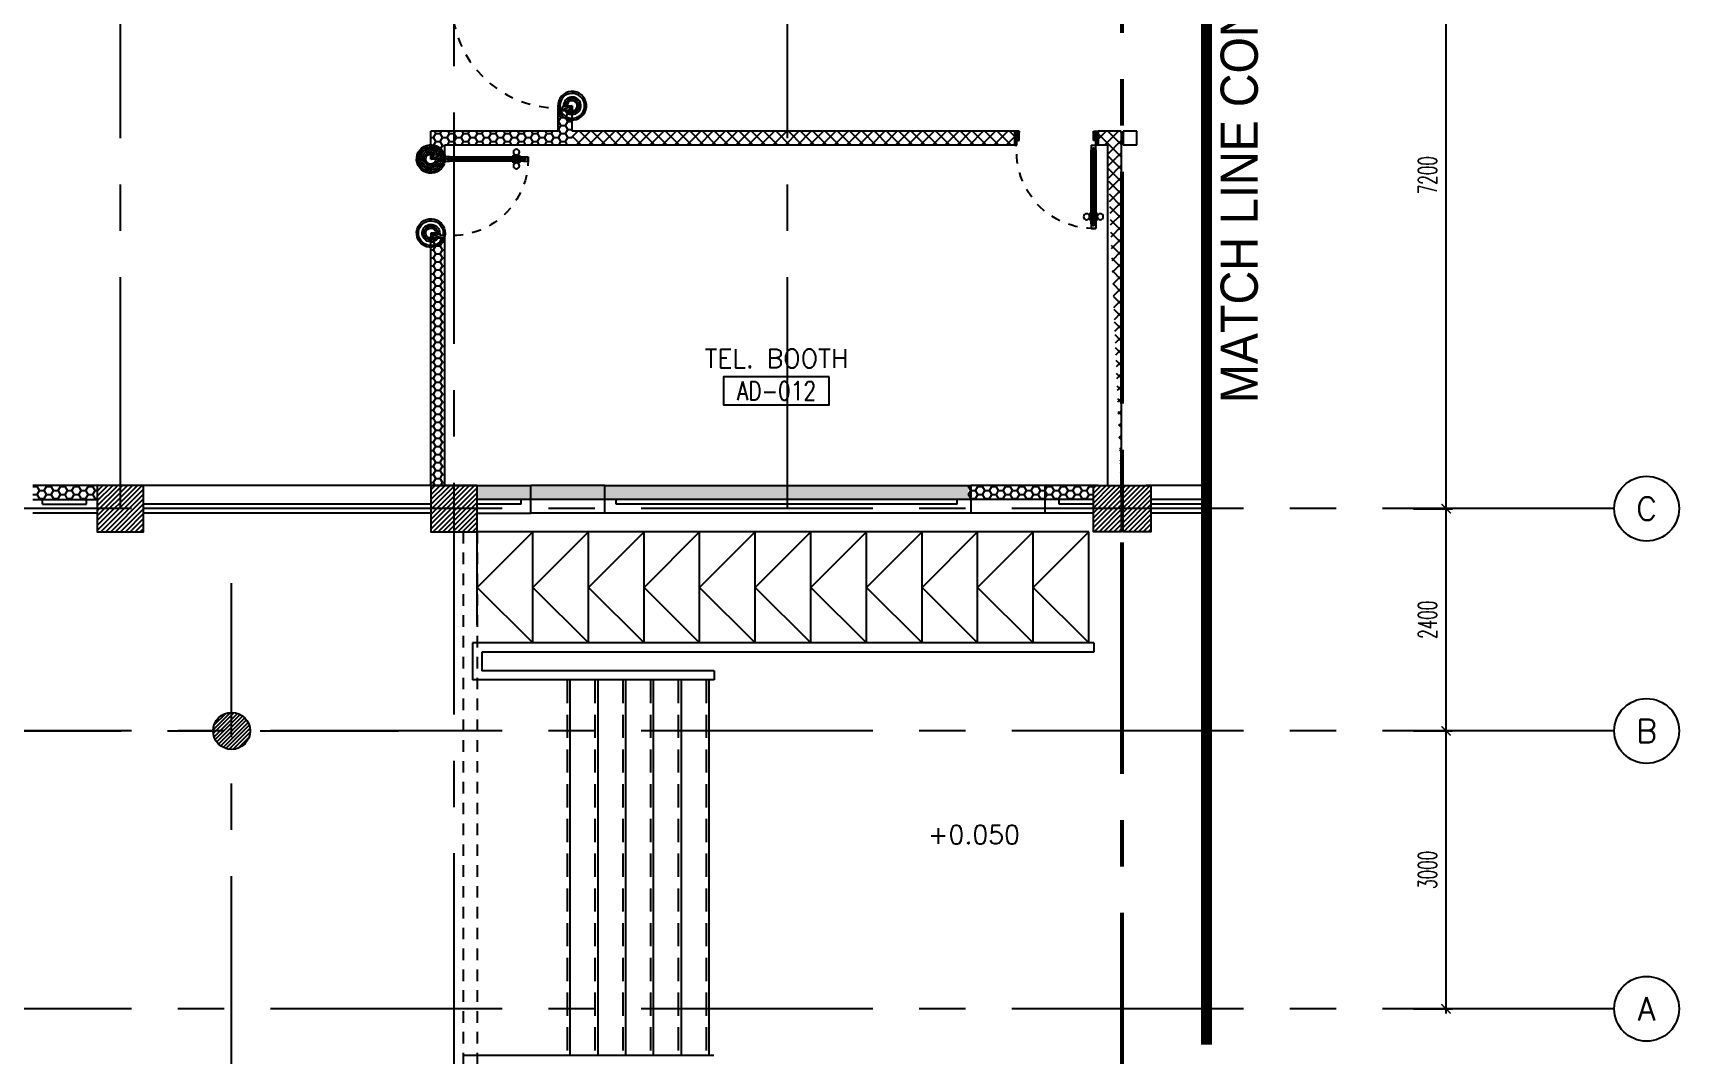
# Model space of a CAD drawing. Extents: x 417819.9 to 417911.9, y 43448 to 43539.2.
# Drawn here: x 417894.15 to 417911.92, y 43460.97 to 43472.01 of the extents above; entities that cross this region are included whole.
import ezdxf
from ezdxf.enums import TextEntityAlignment as Align

# ---------------------------------------------------------------- set-up
doc = ezdxf.new("R2010")
doc.units = 0
doc.header["$MEASUREMENT"] = 0
doc.header["$PDMODE"] = 3
doc.header["$PDSIZE"] = 0.1
for name, pattern in [('CENTER2', [1.125, 0.75, -0.125, 0.125, -0.125]), ('CENTERX2', [4, 2.5, -0.5, 0.5, -0.5]), ('HIDDEN', [0.375, 0.25, -0.125]), ('HIDDEN2', [0.1875, 0.125, -0.0625])]:
    doc.linetypes.add(name, pattern=pattern)
doc.layers.get('0').update_dxf_attribs({"linetype": 'CONTINUOUS'})
doc.layers.get('DEFPOINTS').update_dxf_attribs({"linetype": 'CONTINUOUS'})
for name, color, linetype in [('AX', 6, 'CONTINUOUS'), ('AX-CR', 2, 'CONTINUOUS'), ('AX-DIM', 4, 'CONTINUOUS'), ('AX-TXT', 4, 'CONTINUOUS'), ('AXES', 11, 'CENTERX2'), ('CANOPY-LN', 3, 'CONTINUOUS'), ('COL', 2, 'CONTINUOUS'), ('DOOR', 4, 'CONTINUOUS'), ('ELEV', 2, 'CONTINUOUS'), ('Handrail', 4, 'CONTINUOUS'), ('HAT', 8, 'CONTINUOUS'), ('INSUL', 7, 'CONTINUOUS'), ('Ramb', 3, 'CONTINUOUS'), ('RM-BOX', 2, 'CONTINUOUS'), ('RM-NAME', 2, 'CONTINUOUS'), ('RM-NO', 2, 'CONTINUOUS'), ('SHAFT', 7, 'CONTINUOUS'), ('Step', 3, 'CONTINUOUS'), ('TXT1', 2, 'CONTINUOUS'), ('WALL', 2, 'CONTINUOUS'), ('WallType', 11, 'CONTINUOUS'), ('WallType2', 3, 'CONTINUOUS'), ('WIN', 7, 'CONTINUOUS')]:
    doc.layers.add(name, color=color, linetype=linetype)
doc.styles.add('ROMANS', font='ROMANS.shx', dxfattribs={"width": 0.6})
doc.styles.add('TTXT', font='swisse.ttf', dxfattribs={"width": 0.6})
doc.dimstyles.new('STANDARD in', dxfattribs={"dimtxt": 0.2, "dimasz": 0.1, "dimexe": 0.07, "dimexo": 0.05, "dimgap": 0.1, "dimtad": 1, "dimdec": 0, "dimlfac": 1000, "dimzin": 0, "dimdsep": 46, "dimtxsty": 'ROMANS', "dimblk": 'ARCHTICK', "dimcen": 0.05, "dimdle": 0.05, "dimclrd": 4, "dimclre": 4, "dimclrt": 2, "dimadec": 0, "dimazin": 0, "dimtfac": 1, "dimtdec": 0, "dimtmove": 2, "dimatfit": 3, "dimfxl": 0, "dimtolj": 1, "dimtzin": 0, "dimarcsym": 0})
pattern_1 = [(0, (0, 0), (0.075, 0.04330127), [0.05, -0.1]), (120, (0, 0), (-0.074999999836, 0.043301270284), [0.05, -0.1]), (60, (0, 0), (1.64e-10, 0.086602540284), [-0.1, 0.05])]
pattern_2 = [(45, (0, 0), (-0.066291260736, 0.066291260736), []), (135, (0, 0), (-0.066291260736, -0.066291260736), [])]

# ---------------------------------------------------------------- blocks, each defined once
blk = doc.blocks.new('COL50')
at = {"layer": 'COL'}
blk.add_lwpolyline([(-250, 250), (-250, -250), (250, -250), (250, 250)], close=True, dxfattribs=at)
blk = doc.blocks.new('*X52')
at = {"color": 0}
for p, q in [((84179, 10675), (84665, 11161)), ((84179, 10729), (84612, 11161)), ((84179, 10782), (84559, 11161)), ((84179, 10835), (84506, 11161)), ((84179, 10888), (84453, 11161)), ((84179, 10941), (84400, 11161)), ((84179, 10994), (84347, 11161)), ((84179, 11047), (84294, 11161)), ((84179, 11100), (84240, 11161)), ((84179, 11153), (84187, 11161)), ((84218, 10661), (84679, 11122)), ((84271, 10661), (84679, 11069)), ((84324, 10661), (84679, 11016)), ((84377, 10661), (84679, 10963)), ((84430, 10661), (84679, 10910)), ((84483, 10661), (84679, 10857)), ((84536, 10661), (84679, 10804)), ((84589, 10661), (84679, 10751)), ((84642, 10661), (84679, 10698))]:
    blk.add_line(p, q, dxfattribs=at)
blk = doc.blocks.new('*X60')
at = {"color": 0}
for p, q in [((203889, 10689), (204360, 11161)), ((203889, 10742), (204307, 11161)), ((203889, 10795), (204254, 11161)), ((203889, 10848), (204201, 11161)), ((203889, 10901), (204148, 11161)), ((203889, 10954), (204095, 11161)), ((203889, 11008), (204042, 11161)), ((203889, 11061), (203989, 11161)), ((203889, 11114), (203936, 11161)), ((203913, 10661), (204389, 11136)), ((203966, 10661), (204389, 11083)), ((204019, 10661), (204389, 11030)), ((204072, 10661), (204389, 10977)), ((204125, 10661), (204389, 10924)), ((204178, 10661), (204389, 10871)), ((204231, 10661), (204389, 10818)), ((204285, 10661), (204389, 10765)), ((204338, 10661), (204389, 10712))]:
    blk.add_line(p, q, dxfattribs=at)
blk = doc.blocks.new('DOOR100')
at = {"layer": 'DOOR', "color": 7, "linetype": 'ByBlock'}
for p, q in [((-75, 1250), (-75, 1300)), ((-75, 1300), (-25, 1300)), ((-25, 1300), (-75, 1300)), ((-58, 1250), (-75, 1250)), ((-58, 1250), (-58, 1270)), ((-42, 1270), (-58, 1270)), ((-42, 1250), (-42, 1270)), ((-25, 1250), (-42, 1250)), ((-25, 1250), (-25, 1300)), ((-91, 1205), (-91, 1140)), ((-82, 1205), (-91, 1205)), ((-82, 1140), (-91, 1140)), ((-82, 1128), (-82, 1218)), ((-75, 1218), (-82, 1218)), ((-82, 1205), (-82, 1140)), ((-75, 1128), (-82, 1128)), ((-25, 1218), (-18, 1218)), ((-25, 1128), (-18, 1128)), ((-18, 1128), (-18, 1218)), ((-18, 1205), (-18, 1140)), ((-18, 1205), (-9, 1205)), ((-18, 1140), (-9, 1140)), ((-9, 1205), (-9, 1140)), ((-75, 200), (-58, 200)), ((-75, 150), (-75, 200)), ((-58, 200), (-58, 180)), ((-58, 180), (-42, 180)), ((-42, 200), (-25, 200)), ((-42, 180), (-42, 200)), ((-25, 200), (-25, 150)), ((-1200, 0), (-1200, 150)), ((-1200, 150), (-1175, 150)), ((-1200, 150), (-1200, 0)), ((-1150, 0), (-1200, 114)), ((-1150, 0), (-1200, 40)), ((-1150, 0), (-1200, 0)), ((-1175, 150), (-1175, 100)), ((-1175, 100), (-1150, 100)), ((-1150, 0), (-1163, 100)), ((-1150, 100), (-1150, 0)), ((-75, 150), (-25, 150)), ((-50, 0), (0, 114)), ((-50, 100), (-50, 0)), ((-50, 0), (-37, 100)), ((-25, 100), (-50, 100)), ((-50, 0), (0, 40)), ((-50, 0), (0, 0)), ((0, 150), (-25, 150)), ((-25, 150), (-25, 100)), ((0, 0), (0, 150)), ((0, 150), (0, 0))]:
    blk.add_line(p, q, dxfattribs=at)
at = {"layer": 'DOOR', "linetype": 'ByBlock'}
for p, q in [((-75, 1250), (-75, 200)), ((-58, 200), (-58, 1250)), ((-42, 200), (-42, 1250)), ((-25, 200), (-25, 1250))]:
    blk.add_line(p, q, dxfattribs=at)
at = {"layer": 'DOOR', "color": 7, "linetype": 'ByBlock'}
for centre in [(-124, 1173), (24, 1173)]:
    blk.add_circle(centre, 32.4, dxfattribs=at)
at = {"layer": 'DOOR', "linetype": 'HIDDEN', "ltscale": 0.5}
blk.add_arc((-25, 150), 1150, 90, 180, dxfattribs=at)
at = {"layer": 'DOOR', "color": 7, "linetype": 'ByBlock'}
for centre, radius, start, end in [((-1150, 0), 154, 103.7142, 108.8947), ((-1150, 0), 134, 100.72, 111.8402), ((-1150, 0), 94.4, 90, 121.9818), ((-1150, 0), 74.4, 90, 132.2236), ((-1150, 0), 54.4, 90, 156.7926), ((-1150, 0), 34.4, 90, 180), ((-1150, 0), 14.4, 90, 180), ((-50, 0), 94.4, 58.0182, 90), ((-50, 0), 74.4, 47.7764, 90), ((-50, 0), 54.4, 23.2074, 90), ((-50, 0), 34.4, 0, 90), ((-50, 0), 14.4, 0, 90), ((-50, 0), 134, 68.1598, 79.28), ((-50, 0), 114, 64.0838, 77.3774), ((-50, 0), 154, 71.1053, 76.2858)]:
    blk.add_arc(centre, radius, start, end, dxfattribs=at)
blk = doc.blocks.new('A$C49F1192B')
at = {"layer": 'DOOR', "color": 0, "linetype": 'ByBlock', "xscale": -1, "rotation": 270}
blk.add_blockref('DOOR100', (0, 1200), dxfattribs=at)
blk = doc.blocks.new('DOOR90')
at = {"layer": 'DOOR', "color": 7, "linetype": 'ByBlock'}
for p, q in [((-150, 0), (0, 0)), ((-150, 0), (-150, -25)), ((0, -50), (-114, 0)), ((0, -50), (-40, 0)), ((0, -50), (0, 0)), ((-1000, -25), (-1050, -25)), ((-1050, -75), (-1050, -25)), ((-1050, -25), (-1050, -75)), ((-1000, -75), (-1050, -75)), ((-1000, -42), (-1020, -42)), ((-1020, -42), (-1020, -58)), ((-1000, -58), (-1020, -58)), ((-1000, -25), (-1000, -42)), ((-1000, -58), (-1000, -75)), ((-878, -18), (-968, -18)), ((-968, -25), (-968, -18)), ((-968, -75), (-968, -82)), ((-878, -82), (-968, -82)), ((-955, -9), (-890, -9)), ((-955, -18), (-955, -9)), ((-955, -18), (-890, -18)), ((-955, -82), (-890, -82)), ((-955, -82), (-955, -91)), ((-955, -91), (-890, -91)), ((-890, -18), (-890, -9)), ((-890, -82), (-890, -91)), ((-878, -25), (-878, -18)), ((-878, -75), (-878, -82)), ((-200, -25), (-150, -25)), ((-200, -42), (-200, -25)), ((-180, -42), (-200, -42)), ((-200, -58), (-180, -58)), ((-200, -75), (-200, -58)), ((-150, -75), (-200, -75)), ((-180, -58), (-180, -42)), ((-150, -25), (-100, -25)), ((-150, -75), (-150, -25)), ((-100, -25), (-100, -50)), ((0, -50), (-100, -37)), ((-100, -50), (0, -50)), ((-150, -875), (-100, -875)), ((-150, -900), (-150, -875)), ((0, -850), (-114, -900)), ((-100, -875), (-100, -850)), ((0, -850), (-100, -863)), ((-100, -850), (0, -850)), ((0, -850), (-40, -900)), ((0, -850), (0, -900)), ((-150, -900), (0, -900)), ((0, -900), (-150, -900))]:
    blk.add_line(p, q, dxfattribs=at)
at = {"layer": 'DOOR', "linetype": 'ByBlock'}
for p, q in [((-200, -25), (-1000, -25)), ((-200, -42), (-1000, -42)), ((-200, -58), (-1000, -58)), ((-1000, -75), (-200, -75))]:
    blk.add_line(p, q, dxfattribs=at)
at = {"layer": 'DOOR', "color": 7, "linetype": 'ByBlock'}
for centre in [(-923, 24), (-923, -124)]:
    blk.add_circle(centre, 32.4, dxfattribs=at)
for centre, radius, start, end in [((0, -50), 154, 161.1053, 166.2858), ((0, -50), 94.4, 148.0182, 180), ((0, -50), 134, 158.1598, 169.28), ((0, -50), 114, 154.0838, 167.3774), ((0, -50), 74.4, 137.7764, 180), ((0, -50), 54.4, 113.2074, 180), ((0, -50), 34.4, 90, 180), ((0, -50), 14.4, 90, 180), ((0, -850), 154, 193.7142, 198.8947), ((0, -850), 134, 190.72, 201.8402), ((0, -850), 94.4, 180, 211.9818), ((0, -850), 74.4, 180, 222.2236), ((0, -850), 54.4, 180, 246.7926), ((0, -850), 34.4, 180, 270), ((0, -850), 14.4, 180, 270)]:
    blk.add_arc(centre, radius, start, end, dxfattribs=at)
at = {"layer": 'DOOR', "linetype": 'HIDDEN', "ltscale": 0.5}
blk.add_arc((-222, -50), 828, 178.2701, 275.003, dxfattribs=at)
blk = doc.blocks.new('RM1')
at = {"layer": 'RM-BOX'}
blk.add_lwpolyline([(570, -200), (-570, -200), (-570, -500), (570, -500)], close=True, dxfattribs=at)
at = {"layer": 'RM-NAME', "style": 'ROMANS'}
for tag, p in [('ROOMNAME1', (0, 324)), ('ROOMNAME2', (0, 0))]:
    blk.add_attdef(tag, text='', height=200, dxfattribs=at).set_placement(p, align=Align.MIDDLE)
at = {"layer": 'RM-NO', "style": 'ROMANS', "width": 0.8}
blk.add_attdef('ROOMNO', text='', height=200, dxfattribs=at).set_placement((0, -350), align=Align.MIDDLE)
blk = doc.blocks.new('C-300')
at = {"layer": 'HAT', "linetype": 'ByBlock', "ltscale": 0.3}
h = blk.add_hatch(dxfattribs=at)
h.set_pattern_fill('ANSI31', color=8, scale=300, style=0)
h.set_pattern_definition([(45, (-258496.182, -82361.005), (-26.5165043, 26.5165043), [])])
h.paths.add_polyline_path([(300, 500), (0, 500), (0, 250), (300, 250)])
h.paths.add_polyline_path([(300, 250), (0, 250), (0, 0), (300, 0)])
at = {"layer": 'COL'}
blk.add_lwpolyline([(0, 500), (300, 500), (300, 0), (0, 0)], close=True, dxfattribs=at)
blk = doc.blocks.new('C-300A')
at = {"layer": 'SHAFT', "color": 6, "linetype": 'ByBlock', "ltscale": 0.3}
for p in [(-300, 0), (20, 0)]:
    blk.add_blockref('C-300', p, dxfattribs=at)
blk = doc.blocks.new('AXL')
at = {"layer": 'AX-CR'}
blk.add_circle((-350, 0), 350, dxfattribs=at)
at = {"layer": 'AX-TXT', "style": 'ROMANS'}
blk.add_attdef('AX', text='', height=250, dxfattribs=at).set_placement((-350, 0), align=Align.MIDDLE)
blk = doc.blocks.new('_ARCHTICK')
at = {"color": 0, "linetype": 'ByBlock', "const_width": 0.15}
blk.add_lwpolyline([(-0.5, -0.5), (0.5, 0.5)], dxfattribs=at)
blk = doc.blocks.new('*D484')
at = {"layer": 'AX-DIM', "color": 4, "lineweight": -2}
for p, q in [((417909.402, 43466.824), (417909.402, 43474.124)), ((417909.052, 43474.074), (417909.472, 43474.074)), ((417909.052, 43466.874), (417909.472, 43466.874))]:
    blk.add_line(p, q, dxfattribs=at)
at = {"layer": 'DEFPOINTS', "color": 0}
for p in [(417909.002, 43474.074), (417909.402, 43474.074), (417909.002, 43466.874)]:
    blk.add_point(p, dxfattribs=at)
at = {"layer": 'AX-DIM', "color": 4, "lineweight": -2, "xscale": 0.1, "yscale": 0.1, "zscale": 0.1}
for p, rotation in [((417909.402, 43474.074), 90), ((417909.402, 43466.874), 270)]:
    blk.add_blockref('_ARCHTICK', p, dxfattribs=dict(at, rotation=rotation))
at = {"layer": 'AX-DIM', "color": 2, "insert": (417909.202, 43470.474), "char_height": 0.2, "attachment_point": 5, "rotation": 90, "style": 'ROMANS'}
blk.add_mtext('\\A1;7200', dxfattribs=at)
blk = doc.blocks.new('*D485')
at = {"layer": 'AX-DIM', "color": 4, "lineweight": -2}
for p, q in [((417909.402, 43461.424), (417909.402, 43464.524)), ((417909.052, 43464.474), (417909.472, 43464.474)), ((417909.052, 43461.474), (417909.472, 43461.474))]:
    blk.add_line(p, q, dxfattribs=at)
at = {"layer": 'DEFPOINTS', "color": 0}
for p in [(417909.002, 43464.474), (417909.402, 43464.474), (417909.002, 43461.474)]:
    blk.add_point(p, dxfattribs=at)
at = {"layer": 'AX-DIM', "color": 4, "lineweight": -2, "xscale": 0.1, "yscale": 0.1, "zscale": 0.1}
for p, rotation in [((417909.402, 43464.474), 90), ((417909.402, 43461.474), 270)]:
    blk.add_blockref('_ARCHTICK', p, dxfattribs=dict(at, rotation=rotation))
at = {"layer": 'AX-DIM', "color": 2, "insert": (417909.202, 43462.974), "char_height": 0.2, "attachment_point": 5, "rotation": 90, "style": 'ROMANS'}
blk.add_mtext('\\A1;3000', dxfattribs=at)
blk = doc.blocks.new('*D486')
at = {"layer": 'AX-DIM', "color": 4, "lineweight": -2}
for p, q in [((417909.052, 43466.874), (417909.472, 43466.874)), ((417909.402, 43464.424), (417909.402, 43466.924)), ((417909.052, 43464.474), (417909.472, 43464.474))]:
    blk.add_line(p, q, dxfattribs=at)
at = {"layer": 'DEFPOINTS', "color": 0}
for p in [(417909.002, 43466.874), (417909.402, 43466.874), (417909.002, 43464.474)]:
    blk.add_point(p, dxfattribs=at)
at = {"layer": 'AX-DIM', "color": 4, "lineweight": -2, "xscale": 0.1, "yscale": 0.1, "zscale": 0.1}
for p, rotation in [((417909.402, 43466.874), 90), ((417909.402, 43464.474), 270)]:
    blk.add_blockref('_ARCHTICK', p, dxfattribs=dict(at, rotation=rotation))
at = {"layer": 'AX-DIM', "color": 2, "insert": (417909.202, 43465.674), "char_height": 0.2, "attachment_point": 5, "rotation": 90, "style": 'ROMANS'}
blk.add_mtext('\\A1;2400', dxfattribs=at)

msp = doc.modelspace()

# ---------------------------------------------------------------- hatches: boundary and pattern name
at = {"layer": 'HAT'}
h = msp.add_hatch(dxfattribs=at)
h.set_pattern_fill('ANSI31', color=256, scale=0.24, style=0)
h.set_pattern_definition([(45, (417847.30438, 43429.566767), (-0.021213203, 0.021213203), [])])
h.paths.add_polyline_path([(417896.0966, 43464.4743), (417896.2966, 43464.4743), (417896.2966, 43464.6743, 0.4142136)])
h.paths.add_polyline_path([(417896.2966, 43464.6743), (417896.2966, 43464.4743), (417896.4966, 43464.4743, 0.4142136)])
h.paths.add_polyline_path([(417896.4966, 43464.4743), (417896.2966, 43464.4743), (417896.2966, 43464.2743, 0.4142136)])
h.paths.add_polyline_path([(417896.2966, 43464.4743), (417896.0966, 43464.4743, 0.4142136), (417896.2966, 43464.2743)])
at = {"layer": 'WallType'}
h = msp.add_hatch(dxfattribs=at)
h.set_pattern_fill('ANSI37', color=256, scale=0.75, style=0)
h.set_pattern_definition(pattern_2)
h.paths.add_polyline_path([(417904.7466, 43470.9493), (417899.9716, 43470.9493), (417899.9716, 43470.7993), (417904.7466, 43470.7993)])
h = msp.add_hatch(dxfattribs=at)
h.set_pattern_fill('ANSI37', color=256, scale=0.75, style=0)
h.set_pattern_definition(pattern_2)
h.paths.add_polyline_path([(417905.6466, 43470.7993), (417905.6466, 43470.9493)])
edge = h.paths.add_edge_path()
edge.add_line((417905.8966, 43470.9493), (417905.8966, 43467.1243))
edge.add_line((417905.7466, 43470.7993), (417905.7466, 43467.1243))
edge.add_line((417905.7466, 43470.7993), (417905.6466, 43470.7993))
edge.add_line((417905.8966, 43470.9493), (417905.6466, 43470.9493))
at = {"layer": 'WallType2'}
h = msp.add_hatch(dxfattribs=at)
h.set_pattern_fill('HONEY', color=256, scale=0.4, style=0)
h.set_pattern_definition(pattern_1)
h.paths.add_polyline_path([(417899.9716, 43471.1743), (417899.8216, 43471.1743), (417899.8216, 43470.9493), (417898.4466, 43470.9493), (417898.4466, 43470.6993), (417898.5966, 43470.6993), (417898.5966, 43470.7993), (417899.9716, 43470.7993)])
h.paths.add_polyline_path([(417898.5966, 43469.7993), (417898.4466, 43469.7993), (417898.4466, 43467.1243), (417898.5966, 43467.1243)])
h = msp.add_hatch(dxfattribs=at)
h.set_pattern_fill('HONEY', color=256, scale=0.4, style=0)
h.set_pattern_definition([(0, (0, 0), (0.075, 0.04330127), [0.05, -0.1]), (120, (0, 0), (-0.074999999836, 0.043301270284), [0.05, -0.1]), (60, (0, 0), (1.64e-10, 0.086602540284), [-0.1, 0.05])])
h.paths.add_polyline_path([(417894.8466, 43467.1243), (417894.1523, 43467.1243), (417894.1523, 43466.9743), (417894.8466, 43466.9743)])
h = msp.add_hatch(dxfattribs=at)
h.set_pattern_fill('HONEY', color=256, scale=0.4, style=0)
h.set_pattern_definition(pattern_1)
h.paths.add_polyline_path([(417899.4966, 43467.1243), (417898.9466, 43467.1243), (417898.9466, 43466.9743), (417899.4966, 43466.9743)])
h.paths.add_polyline_path([(417900.2966, 43467.1243), (417899.4966, 43467.1243), (417899.4966, 43466.9743), (417900.2966, 43466.9743)])
h.paths.add_polyline_path([(417904.2466, 43467.1243), (417900.2966, 43467.1243), (417900.2966, 43466.9743), (417904.2466, 43466.9743)])
h = msp.add_hatch(dxfattribs=at)
h.set_pattern_fill('HONEY', color=256, scale=0.4, style=0)
h.set_pattern_definition(pattern_1)
h.paths.add_polyline_path([(417905.0466, 43467.1243), (417904.2466, 43467.1243), (417904.2466, 43466.9743), (417905.0466, 43466.9743)])
h = msp.add_hatch(dxfattribs=at)
h.set_pattern_fill('HONEY', color=256, scale=0.4, style=0)
h.set_pattern_definition(pattern_1)
h.paths.add_polyline_path([(417905.5966, 43467.1243), (417905.0466, 43467.1243), (417905.0466, 43466.9743), (417905.5966, 43466.9743)])

# ---------------------------------------------------------------- linework, layer by layer
at = {"layer": 'AXES'}
for p, q in [((417898.6966, 43448.6529), (417898.6966, 43538.4875)), ((417905.8966, 43460.01), (417905.8966, 43538.1375)), ((417905.9166, 43460.01), (417905.9166, 43538.1375)), ((417895.0966, 43466.8743), (417895.0966, 43525.6943)), ((417902.2966, 43466.8743), (417902.2966, 43525.6943)), ((417911.2163, 43466.8743), (417890.8966, 43466.8743)), ((417896.2966, 43452.4071), (417896.2966, 43466.069)), ((417820.6052, 43464.4743), (417898.0966, 43464.4743)), ((417911.2163, 43464.4743), (417881.2966, 43464.4743)), ((417911.2163, 43464.4743), (417889.6966, 43464.4743)), ((417911.2163, 43461.4743), (417887.8966, 43461.4743)), ((417911.2163, 43461.4743), (417887.8966, 43461.4743))]:
    msp.add_line(p, q, dxfattribs=at)
at = {"layer": 'CANOPY-LN', "color": 8, "linetype": 'HIDDEN2'}
msp.add_line((417898.7966, 43466.6243), (417898.7966, 43451.3243), dxfattribs=at)
at = {"layer": 'CANOPY-LN', "linetype": 'HIDDEN2'}
msp.add_line((417898.9466, 43466.6243), (417898.9466, 43451.1743), dxfattribs=at)
at = {"layer": 'ELEV', "linetype": 'CENTER2', "const_width": 0.12}
msp.add_lwpolyline([(417906.8165, 43461.0859), (417906.8165, 43528.0943)], dxfattribs=at)
at = {"layer": 'Handrail'}
for p, q in [((417905.5466, 43466.6243), (417898.9466, 43466.6243)), ((417905.6005, 43465.4243), (417898.8966, 43465.4243)), ((417898.8966, 43465.4243), (417898.8966, 43465.0243)), ((417898.9966, 43465.4243), (417898.9966, 43465.4243)), ((417905.6005, 43465.4243), (417905.6005, 43465.3243)), ((417905.6005, 43465.3243), (417898.9966, 43465.3243)), ((417898.9966, 43465.3243), (417898.9966, 43465.1243)), ((417901.505, 43465.1243), (417898.9966, 43465.1243)), ((417901.505, 43465.1243), (417901.505, 43465.0243)), ((417901.505, 43465.0243), (417898.8966, 43465.0243)), ((417898.7966, 43460.9743), (417901.501, 43460.9743)), ((417898.7966, 43460.9743), (417898.7966, 43452.1743))]:
    msp.add_line(p, q, dxfattribs=at)
at = {"layer": 'INSUL'}
for p, q in [((417894.1523, 43466.9743), (417894.8554, 43466.9743)), ((417894.2552, 43466.9243), (417894.2552, 43466.9743)), ((417894.2552, 43466.9243), (417894.7312, 43466.9243)), ((417894.7312, 43466.9243), (417894.7312, 43466.9743)), ((417899.5255, 43466.9743), (417898.9466, 43466.9743)), ((417899.4226, 43466.9243), (417898.9466, 43466.9243)), ((417899.4226, 43466.9243), (417899.4226, 43466.9743)), ((417904.2755, 43466.9743), (417900.3255, 43466.9743)), ((417900.4466, 43466.9243), (417900.4466, 43466.9743)), ((417904.1255, 43466.9243), (417900.4466, 43466.9243)), ((417904.1255, 43466.9243), (417904.1255, 43466.9743)), ((417905.5966, 43466.9743), (417905.0755, 43466.9743)), ((417905.2255, 43466.9243), (417905.2255, 43466.9743)), ((417905.5966, 43466.9243), (417905.2255, 43466.9243)), ((417906.8165, 43466.9743), (417906.2166, 43466.9743)), ((417906.8165, 43466.9243), (417906.2166, 43466.9243))]:
    msp.add_line(p, q, dxfattribs=at)
at = {"layer": 'Ramb'}
for p, q in [((417898.9466, 43465.6243), (417898.9466, 43466.6243)), ((417898.9466, 43466.0243), (417899.5466, 43466.6243)), ((417899.5466, 43465.4243), (417899.5466, 43466.6243)), ((417899.5466, 43466.0243), (417900.1466, 43466.6243)), ((417900.1466, 43465.4243), (417900.1466, 43466.6243)), ((417900.1466, 43466.0243), (417900.7466, 43466.6243)), ((417900.7466, 43465.4243), (417900.7466, 43466.6243)), ((417900.7466, 43466.0243), (417901.3466, 43466.6243)), ((417901.3466, 43465.4243), (417901.3466, 43466.6243)), ((417901.3466, 43466.0243), (417901.9466, 43466.6243)), ((417901.9466, 43465.4243), (417901.9466, 43466.6243)), ((417901.9466, 43466.0243), (417902.5466, 43466.6243)), ((417902.5466, 43465.4243), (417902.5466, 43466.6243)), ((417902.5466, 43466.0243), (417903.1466, 43466.6243)), ((417903.1466, 43465.4243), (417903.1466, 43466.6243)), ((417903.1466, 43466.0243), (417903.7466, 43466.6243)), ((417903.7466, 43465.4243), (417903.7466, 43466.6243)), ((417903.7466, 43466.0243), (417904.3466, 43466.6243)), ((417904.3466, 43465.4243), (417904.3466, 43466.6243)), ((417904.3466, 43466.0243), (417904.9466, 43466.6243)), ((417904.9466, 43465.4243), (417904.9466, 43466.6243)), ((417904.9466, 43466.0243), (417905.5466, 43466.6243)), ((417905.5466, 43465.4243), (417905.5466, 43466.6243)), ((417898.9466, 43466.0243), (417899.5466, 43465.4243)), ((417899.5466, 43466.0243), (417900.1466, 43465.4243)), ((417900.1466, 43466.0243), (417900.7466, 43465.4243)), ((417900.7466, 43466.0243), (417901.3466, 43465.4243)), ((417901.3466, 43466.0243), (417901.9466, 43465.4243)), ((417901.9466, 43466.0243), (417902.5466, 43465.4243)), ((417902.5466, 43466.0243), (417903.1466, 43465.4243)), ((417903.1466, 43466.0243), (417903.7466, 43465.4243)), ((417903.7466, 43466.0243), (417904.3466, 43465.4243)), ((417904.3466, 43466.0243), (417904.9466, 43465.4243)), ((417904.9466, 43466.0243), (417905.5466, 43465.4243))]:
    msp.add_line(p, q, dxfattribs=at)
at = {"layer": 'Step', "linetype": 'HIDDEN'}
for p, q in [((417899.9166, 43465.0243), (417899.9166, 43460.9743)), ((417900.2166, 43465.0243), (417900.2166, 43460.9743)), ((417900.5166, 43465.0243), (417900.5166, 43460.9743)), ((417900.8166, 43465.0243), (417900.8166, 43460.9743)), ((417901.1166, 43465.0243), (417901.1166, 43460.9743)), ((417901.4166, 43465.0243), (417901.4166, 43460.9743))]:
    msp.add_line(p, q, dxfattribs=at)
at = {"layer": 'Step'}
for p, q in [((417899.9466, 43465.0243), (417899.9466, 43460.9743)), ((417900.2466, 43465.0243), (417900.2466, 43460.9743)), ((417900.5466, 43465.0243), (417900.5466, 43460.9743)), ((417900.8466, 43465.0243), (417900.8466, 43460.9743)), ((417901.1466, 43465.0243), (417901.1466, 43460.9743)), ((417901.4466, 43465.0243), (417901.4466, 43460.9743))]:
    msp.add_line(p, q, dxfattribs=at)
at = {"layer": 'WALL'}
for p, q in [((417899.8216, 43470.9493), (417899.8216, 43471.1743)), ((417899.9716, 43471.1743), (417899.8216, 43471.1743)), ((417899.9716, 43470.9493), (417899.9716, 43471.1743)), ((417899.8216, 43470.9493), (417898.4466, 43470.9493)), ((417898.4466, 43470.6993), (417898.4466, 43470.9493)), ((417904.7466, 43470.9493), (417899.9716, 43470.9493)), ((417904.7466, 43470.7993), (417904.7466, 43470.9493)), ((417904.7466, 43470.7993), (417904.7466, 43470.9493)), ((417905.8966, 43470.9493), (417905.6466, 43470.9493)), ((417905.6466, 43470.9493), (417905.6466, 43470.7993)), ((417905.6466, 43470.7993), (417905.6466, 43470.9493)), ((417905.8966, 43470.9493), (417905.8966, 43467.1243)), ((417905.9166, 43470.9493), (417905.9166, 43470.7993)), ((417906.0666, 43470.9493), (417905.9166, 43470.9493)), ((417906.0666, 43470.7993), (417906.0666, 43470.9493)), ((417898.5966, 43470.6993), (417898.5966, 43470.7993)), ((417904.7466, 43470.7993), (417898.5966, 43470.7993)), ((417905.7466, 43470.7993), (417905.6466, 43470.7993)), ((417905.7466, 43470.7993), (417905.7466, 43467.1243)), ((417905.7466, 43470.7993), (417905.7466, 43469.9618)), ((417905.8966, 43470.7993), (417905.8966, 43469.9618)), ((417906.0666, 43470.7993), (417905.9166, 43470.7993)), ((417898.5966, 43470.6993), (417898.4466, 43470.6993)), ((417898.4466, 43470.6993), (417898.5966, 43470.6993)), ((417898.4466, 43467.1243), (417898.4466, 43469.7993)), ((417898.5966, 43469.7993), (417898.4466, 43469.7993)), ((417898.4466, 43469.7993), (417898.5927, 43469.7993)), ((417898.5966, 43467.1243), (417898.5966, 43469.7993)), ((417894.8466, 43467.1243), (417894.1523, 43467.1243)), ((417898.4466, 43467.1243), (417899.5255, 43467.1243)), ((417899.5255, 43466.8243), (417899.5255, 43467.1243)), ((417900.3255, 43467.1243), (417904.2755, 43467.1243)), ((417900.3255, 43466.8243), (417900.3255, 43467.1243)), ((417904.2755, 43466.8243), (417904.2755, 43467.1243)), ((417905.6466, 43467.1243), (417905.0466, 43467.1243)), ((417905.0755, 43466.8243), (417905.0755, 43467.1243)), ((417906.8165, 43467.1243), (417906.1666, 43467.1243)), ((417894.8466, 43466.8243), (417894.1523, 43466.8243)), ((417898.9466, 43466.8243), (417899.5255, 43466.8243)), ((417904.2755, 43466.8243), (417900.3255, 43466.8243)), ((417905.5966, 43466.8243), (417905.0755, 43466.8243)), ((417906.8165, 43466.8243), (417906.2166, 43466.8243))]:
    msp.add_line(p, q, dxfattribs=at)
msp.add_circle((417896.2966, 43464.4743), 0.2, dxfattribs=at)
at = {"layer": 'WIN'}
for p, q in [((417898.4466, 43467.1243), (417895.3466, 43467.1243)), ((417900.3255, 43467.1243), (417899.5255, 43467.1243)), ((417905.0755, 43467.1243), (417904.2755, 43467.1243)), ((417898.4466, 43466.9243), (417895.3466, 43466.9243)), ((417898.4466, 43466.8743), (417895.3466, 43466.8743)), ((417900.3259, 43466.9743), (417899.5259, 43466.9743)), ((417905.0755, 43466.9743), (417904.2755, 43466.9743)), ((417898.4466, 43466.8243), (417895.3466, 43466.8243)), ((417900.3255, 43466.8243), (417899.5255, 43466.8243)), ((417905.0755, 43466.8243), (417904.2755, 43466.8243))]:
    msp.add_line(p, q, dxfattribs=at)

# ---------------------------------------------------------------- block references
at = {"layer": 'AX', "xscale": 0.001000000047497451, "yscale": 0.0009999999892897904, "zscale": 0.001}
for p, values in [((417911.9163, 43466.8743), {'AX': 'C'}), ((417911.9163, 43464.4743), {'AX': 'B'}), ((417911.9163, 43461.4743), {'AX': 'A'})]:
    msp.add_blockref('AXL', p, dxfattribs=at).add_auto_attribs(values)
at = {"layer": 'COL', "xscale": 0.001000000047497451, "yscale": 0.0009999999892897904, "zscale": 0.001}
for p in [(417895.0966, 43466.8743), (417898.6966, 43466.8743)]:
    msp.add_blockref('COL50', p, dxfattribs=at)
at = {"layer": 'COL', "linetype": 'ByBlock', "xscale": 0.001000000047497451, "yscale": 0.0009999999892897904, "zscale": 0.001}
msp.add_blockref('C-300A', (417905.8966, 43466.6243), dxfattribs=at)
at = {"layer": 'DOOR', "color": 0, "xscale": -0.001000000047497451, "yscale": 0.0009999999892897904, "zscale": 0.001}
for name, p in [('A$C49F1192B', (417899.9716, 43471.1743)), ('DOOR90', (417898.4466, 43470.6993))]:
    msp.add_blockref(name, p, dxfattribs=at)
at = {"layer": 'DOOR', "color": 0, "xscale": -0.0009999999892897904, "yscale": 0.0009999999892897904, "zscale": 0.001, "rotation": 270}
msp.add_blockref('DOOR90', (417905.6466, 43470.9493), dxfattribs=at)
at = {"layer": 'HAT', "xscale": 0.001000000047497451, "yscale": 0.0009999999892897904, "zscale": 0.001}
msp.add_blockref('RM1', (417902.1759, 43468.4961), dxfattribs=at).add_auto_attribs({'ROOMNO': 'AD-012', 'ROOMNAME2': 'TEL. BOOTH'})
for name, p in [('*X52', (417810.6674, 43455.9633)), ('*X60', (417694.5581, 43455.9633))]:
    msp.add_blockref(name, p, dxfattribs=at)

# ---------------------------------------------------------------- texts
at = {"layer": 'RM-NAME', "style": 'ROMANS'}
msp.add_text('+0.050', height=0.2, dxfattribs=at).set_placement((417904.3067, 43463.3544), align=Align.MIDDLE)
at = {"layer": 'TXT1', "color": 6, "style": 'TTXT', "width": 0.9}
msp.add_text('MATCH LINE CONTINUATION SHEET No. MH.AR.064', height=0.401182, rotation=90, dxfattribs=at).set_placement((417907.3701, 43468.014))

# ---------------------------------------------------------------- dimensions: what is measured, and where the dimension line sits
at = {"layer": 'AX-DIM'}
for base, p1, p2, picture, middle in [((417909.4023, 43474.0743), (417909.0023, 43466.8743), (417909.0023, 43474.0743), '*D484', (417909.2023, 43470.4743)), ((417909.4023, 43466.8743), (417909.0023, 43464.4743), (417909.0023, 43466.8743), '*D486', (417909.2023, 43465.6743)), ((417909.4023, 43464.4743), (417909.0023, 43461.4743), (417909.0023, 43464.4743), '*D485', (417909.2023, 43462.9743))]:
    dim = msp.add_linear_dim(base=base, p1=p1, p2=p2, angle=90, dimstyle='STANDARD in', dxfattribs=at)
    dim.commit()
    dim.dimension.update_dxf_attribs({"geometry": picture, "text_midpoint": middle})

doc.saveas('drawing.dxf')
